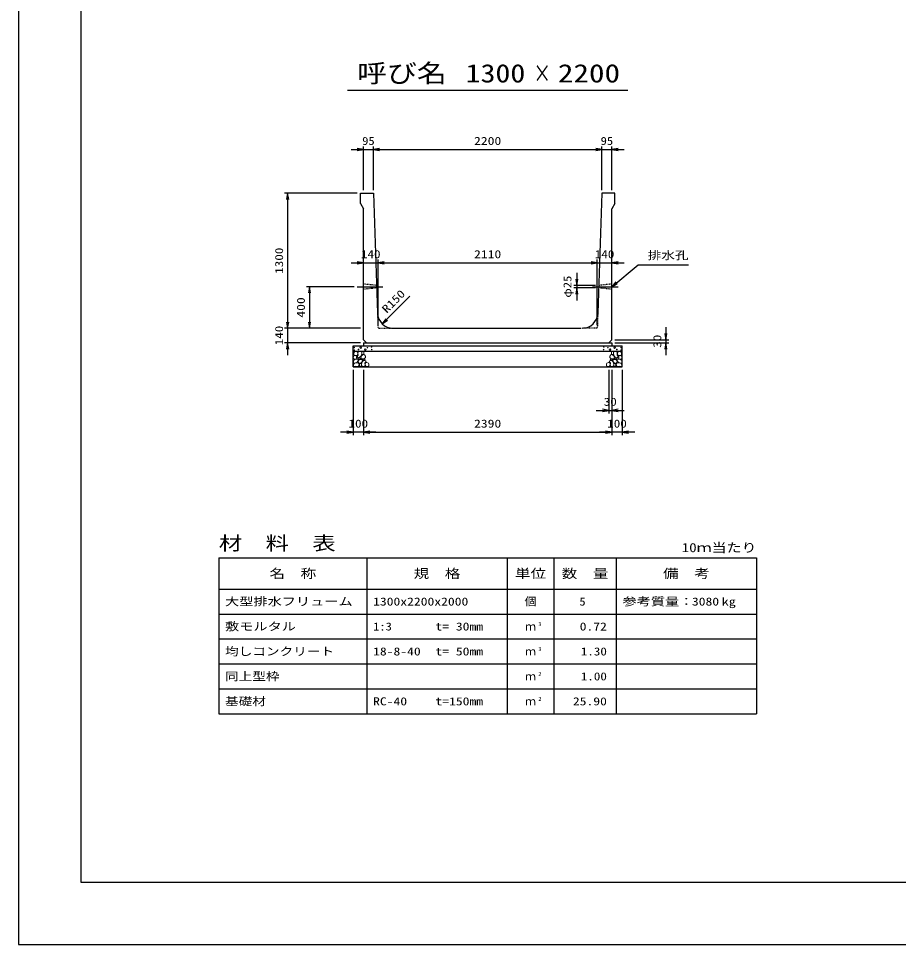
# Model space of a CAD drawing. Units: millimetres at full size. Extents: x 0 to 25230, y 0 to 17820.
# Drawn here: x 0 to 8469, y 0 to 8910 of the extents above; entities that cross this region are included whole.
import ezdxf
from ezdxf.enums import TextEntityAlignment as Align

# ---------------------------------------------------------------- set-up
doc = ezdxf.new("R2010")
doc.units = ezdxf.units.MM
doc.linetypes.add('CHAIN', pattern=[18.5, 12, -1.5, 3.5, -1.5])
doc.linetypes.add('DASHED_SPACED', pattern=[12, 6, -6])
for name, color, linetype, lineweight in [('0_2', 7, 'Continuous', 25), ('D-BMK', 2, 'CHAIN', 25), ('D-DCR-HCHn', 4, 'Continuous', 9), ('D-MTR-FRAM', 7, 'Continuous', 25), ('D-MTR-LINE', 7, 'Continuous', 25), ('D-STR-DIM', 7, 'Continuous', 25), ('D-STR-STRn', 1, 'Continuous', 25), ('D-TTL', 2, 'Continuous', 25), ('D-TTL-TXT', 7, 'Continuous', 25)]:
    doc.layers.add(name, color=color, linetype=linetype, lineweight=lineweight)
doc.layers.add('D-MTR', color=7, linetype='Continuous')
doc.layers.add('D-MTR-TXT', color=7, linetype='Continuous')
doc.styles.add('ＭＳ ゴシック', font='')
doc.styles.get('ＭＳ ゴシック').set_extended_font_data('MS Gothic')

# ---------------------------------------------------------------- blocks, each defined once
blk = doc.blocks.new('open_arrow')
at = {"color": 0, "linetype": 'Continuous', "lineweight": -2}
blk.add_lwpolyline([(7.5, 1.25), (0, 0), (7.5, -1.25)], dxfattribs=at)

msp = doc.modelspace()

# ---------------------------------------------------------------- linework, layer by layer
at = {"layer": '0_2'}
for p, q in [((3230, 6329.663), (2770, 6329.663)), ((2800, 6329.663), (2800, 5929.663)), ((3290, 5929.663), (2770, 5929.663))]:
    msp.add_line(p, q, dxfattribs=at)
at = {"layer": 'D-BMK'}
for p, q in [((3260, 6329.663), (3506.154, 6329.663)), ((5523.846, 6329.663), (5770, 6329.663))]:
    msp.add_line(p, q, dxfattribs=at)
at = {"layer": 'D-DCR-HCHn'}
for points in [[(3258.399, 5703.358), (3242.796, 5706.825), (3228.928, 5699.891), (3227.194, 5684.289), (3230.661, 5672.154), (3247.997, 5666.953), (3260.132, 5666.953), (3265.333, 5675.621), (3265.333, 5694.69)], [(3272.267, 5705.092), (3267.067, 5689.49), (3268.8, 5672.154), (3256.665, 5653.084), (3272.267, 5644.416), (3289.603, 5653.084), (3300.005, 5666.953), (3303.472, 5689.49), (3300.005, 5701.625), (3289.603, 5706.825)], [(3305.206, 5701.625), (3305.206, 5680.822), (3313.874, 5675.621), (3322.542, 5680.822), (3324.275, 5692.957), (3322.542, 5703.358), (3310.407, 5706.825)], [(5724.794, 5701.625), (5724.794, 5680.822), (5716.126, 5675.621), (5707.458, 5680.822), (5705.725, 5692.957), (5707.458, 5703.358), (5719.593, 5706.825)], [(5757.733, 5705.092), (5762.933, 5689.49), (5761.2, 5672.154), (5773.335, 5653.084), (5757.733, 5644.416), (5740.397, 5653.084), (5729.995, 5666.953), (5726.528, 5689.49), (5729.995, 5701.625), (5740.397, 5706.825)], [(5771.601, 5703.358), (5787.204, 5706.825), (5801.072, 5699.891), (5802.806, 5684.289), (5799.339, 5672.154), (5782.003, 5666.953), (5769.868, 5666.953), (5764.667, 5675.621), (5764.667, 5694.69)], [(3225.46, 5660.018), (3220.26, 5644.416), (3227.194, 5634.015), (3244.53, 5632.281), (3256.366, 5637.362), (3251.464, 5649.617), (3254.932, 5656.551), (3247.997, 5663.486), (3237.596, 5666.953)], [(3258.366, 5602.419), (3271.208, 5621.681), (3269.603, 5626.497), (3251.946, 5631.312), (3235.894, 5629.707), (3224.658, 5620.076), (3223.052, 5608.84), (3224.658, 5597.604), (3237.499, 5594.393)], [(3275.735, 5644.416), (3267.067, 5637.482), (3270.534, 5632.281), (3282.669, 5632.281), (3287.87, 5634.015), (3291.337, 5640.949), (3286.136, 5646.15)], [(3303.311, 5602.419), (3311.337, 5621.681), (3304.916, 5629.707), (3285.654, 5629.707), (3277.628, 5626.497), (3269.603, 5615.261), (3269.603, 5605.63), (3277.628, 5592.788), (3287.259, 5591.183)], [(3301.739, 5663.486), (3293.071, 5642.683), (3300.005, 5634.015), (3320.808, 5634.015), (3329.476, 5637.482), (3338.144, 5649.617), (3338.144, 5660.018), (3329.476, 5673.887), (3319.074, 5675.621)], [(3330.599, 5563.895), (3335.415, 5578.342), (3333.81, 5594.393), (3345.046, 5612.05), (3330.599, 5620.076), (3314.548, 5612.05), (3304.916, 5599.209), (3301.706, 5578.342), (3304.916, 5567.105), (3314.548, 5562.29)], [(3327.389, 5620.076), (3335.415, 5626.497), (3332.204, 5631.312), (3320.968, 5631.312), (3316.153, 5629.707), (3312.942, 5623.287), (3317.758, 5618.471)], [(5699.401, 5563.895), (5694.585, 5578.342), (5696.19, 5594.393), (5684.954, 5612.05), (5699.401, 5620.076), (5715.452, 5612.05), (5725.084, 5599.209), (5728.294, 5578.342), (5725.084, 5567.105), (5715.452, 5562.29)], [(5728.261, 5663.486), (5736.929, 5642.683), (5729.995, 5634.015), (5709.192, 5634.015), (5700.524, 5637.482), (5691.856, 5649.617), (5691.856, 5660.018), (5700.524, 5673.887), (5710.926, 5675.621)], [(5702.611, 5620.076), (5694.585, 5626.497), (5697.796, 5631.312), (5709.032, 5631.312), (5713.847, 5629.707), (5717.058, 5623.287), (5712.242, 5618.471)], [(5726.689, 5602.419), (5718.663, 5621.681), (5725.084, 5629.707), (5744.346, 5629.707), (5752.372, 5626.497), (5760.397, 5615.261), (5760.397, 5605.63), (5752.372, 5592.788), (5742.741, 5591.183)], [(5754.265, 5644.416), (5762.933, 5637.482), (5759.466, 5632.281), (5747.331, 5632.281), (5742.13, 5634.015), (5738.663, 5640.949), (5743.864, 5646.15)], [(5771.634, 5602.419), (5758.792, 5621.681), (5760.397, 5626.497), (5778.054, 5631.312), (5794.106, 5629.707), (5805.342, 5620.076), (5806.948, 5608.84), (5805.342, 5597.604), (5792.501, 5594.393)], [(5804.54, 5660.018), (5809.74, 5644.416), (5802.806, 5634.015), (5785.47, 5632.281), (5773.634, 5637.362), (5778.536, 5649.617), (5775.068, 5656.551), (5782.003, 5663.486), (5792.404, 5666.953)], [(3264.787, 5562.29), (3276.023, 5567.105), (3279.234, 5583.157), (3272.813, 5594.393), (3261.577, 5597.604), (3247.13, 5595.999), (3231.078, 5589.578), (3223.052, 5579.947), (3223.052, 5568.711), (3227.868, 5562.29), (3247.13, 5563.895)], [(3300.101, 5567.105), (3300.101, 5586.367), (3292.075, 5591.183), (3284.049, 5586.367), (3282.444, 5575.131), (3284.049, 5565.5), (3295.285, 5562.29)], [(3343.441, 5565.5), (3357.887, 5562.29), (3370.729, 5568.711), (3372.334, 5583.157), (3369.124, 5594.393), (3353.072, 5599.209), (3341.836, 5599.209), (3337.02, 5591.183), (3337.02, 5573.526)], [(5686.559, 5565.5), (5672.113, 5562.29), (5659.271, 5568.711), (5657.666, 5583.157), (5660.876, 5594.393), (5676.928, 5599.209), (5688.164, 5599.209), (5692.98, 5591.183), (5692.98, 5573.526)], [(5729.899, 5567.105), (5729.899, 5586.367), (5737.925, 5591.183), (5745.951, 5586.367), (5747.556, 5575.131), (5745.951, 5565.5), (5734.715, 5562.29)], [(5765.213, 5562.29), (5753.977, 5567.105), (5750.766, 5583.157), (5757.187, 5594.393), (5768.423, 5597.604), (5782.87, 5595.999), (5798.922, 5589.578), (5806.948, 5579.947), (5806.948, 5568.711), (5802.132, 5562.29), (5782.87, 5563.895)]]:
    msp.add_lwpolyline(points, close=True, dxfattribs=at)
for centre, radius in [((3230.727, 5743.618), 3), ((3231.869, 5718.573), 3), ((3272.292, 5725.414), 3), ((3293.336, 5743.618), 7.5), ((3336.664, 5724.623), 7.5), ((3357.708, 5742.827), 3), ((3398.131, 5749.669), 3), ((3399.273, 5724.623), 3), ((5630.727, 5724.623), 3), ((5631.869, 5749.669), 3), ((5672.292, 5742.827), 3), ((5693.336, 5724.623), 7.5), ((5736.664, 5743.618), 7.5), ((5757.708, 5725.414), 3), ((5798.131, 5718.573), 3), ((5799.273, 5743.618), 3)]:
    msp.add_circle(centre, radius, dxfattribs=at)
at = {"layer": 'D-MTR-FRAM'}
for p, q in [((1927.5, 3719.663), (7102.5, 3719.663)), ((1927.5, 3719.663), (1927.5, 2219.663)), ((7102.5, 3719.663), (7102.5, 2219.663)), ((1927.5, 2219.663), (7102.5, 2219.663))]:
    msp.add_line(p, q, dxfattribs=at)
at = {"layer": 'D-MTR-LINE'}
for p, q in [((3352.5, 3719.663), (3352.5, 2219.663)), ((4702.5, 3719.663), (4702.5, 2219.663)), ((5152.5, 3719.663), (5152.5, 2219.663)), ((5752.5, 3719.663), (5752.5, 2219.663)), ((1927.5, 3419.663), (7102.5, 3419.663)), ((1927.5, 3179.663), (7102.5, 3179.663)), ((1927.5, 2939.663), (7102.5, 2939.663)), ((1927.5, 2699.663), (7102.5, 2699.663)), ((1927.5, 2459.663), (7102.5, 2459.663))]:
    msp.add_line(p, q, dxfattribs=at)
at = {"layer": 'D-STR-DIM'}
for p, q in [((3320, 7259.663), (3320, 7679.663)), ((3415, 7259.663), (3415, 7679.663)), ((3415, 7259.663), (3415, 7679.663)), ((5615, 7259.663), (5615, 7679.663)), ((5615, 7259.663), (5615, 7679.663)), ((5710, 7259.663), (5710, 7679.663)), ((3200, 7649.663), (3535, 7649.663)), ((3415, 7649.663), (5615, 7649.663)), ((5495, 7649.663), (5830, 7649.663)), ((3260, 7229.663), (2560, 7229.663)), ((2590, 7229.663), (2590, 5929.663)), ((3200, 6559.663), (3580, 6559.663)), ((3460, 5959.663), (3460, 6589.663)), ((3460, 5959.663), (3460, 6589.663)), ((3460, 6559.663), (5570, 6559.663)), ((5450, 6559.663), (5830, 6559.663)), ((5570, 5959.663), (5570, 6589.663)), ((5570, 5959.663), (5570, 6589.663)), ((5373.846, 6462.163), (5373.846, 6197.163)), ((5554.279, 6342.163), (5343.846, 6342.163)), ((5553.413, 6317.163), (5343.846, 6317.163)), ((3500.682, 5971.778), (3765.847, 6236.943)), ((2590, 6049.663), (2590, 5669.663)), ((3290, 5929.663), (2560, 5929.663)), ((3290, 5929.663), (2560, 5929.663)), ((6230, 5939.663), (6230, 5669.663)), ((5740, 5819.663), (6260, 5819.663)), ((3290, 5789.663), (2560, 5789.663)), ((5740, 5789.663), (6260, 5789.663)), ((3220, 5529.663), (3220, 4899.663)), ((3320, 5529.663), (3320, 4899.663)), ((3320, 5529.663), (3320, 4899.663)), ((5680, 5529.663), (5680, 5109.663)), ((5710, 5529.663), (5710, 4899.663)), ((5710, 5529.663), (5710, 4899.663)), ((5710, 5529.663), (5710, 5109.663)), ((5810, 5529.663), (5810, 4899.663)), ((5560, 5139.663), (5830, 5139.663)), ((3440, 4929.663), (3100, 4929.663)), ((3320, 4929.663), (5710, 4929.663)), ((5930, 4929.663), (5590, 4929.663))]:
    msp.add_line(p, q, dxfattribs=at)
msp.add_lwpolyline([(5710, 6329.663), (5965, 6539.663), (6025, 6539.663), (6449.416, 6539.663)], dxfattribs=at)
at = {"layer": 'D-STR-STRn'}
for p, q in [((3290, 7229.663), (3415, 7229.663)), ((3290, 7129.663), (3290, 7229.663)), ((3415, 7229.663), (3454.987, 6074.474)), ((5615, 7229.663), (5575.013, 6074.474)), ((5740, 7229.663), (5615, 7229.663)), ((5740, 7129.663), (5740, 7229.663)), ((3290, 7129.663), (3320, 7079.663)), ((5740, 7129.663), (5710, 7079.663)), ((3320, 5819.663), (3320, 7079.663)), ((5710, 5819.663), (5710, 7079.663)), ((3604.898, 5929.663), (5413.66, 5929.663)), ((3320, 5819.663), (3350, 5789.663)), ((5710, 5819.663), (5680, 5789.663)), ((3220, 5559.663), (3220, 5759.663)), ((3220, 5759.663), (5810, 5759.663)), ((3220, 5709.663), (5810, 5709.663)), ((3320, 5789.663), (5710, 5789.663)), ((3320, 5789.663), (3320, 5759.663)), ((5710, 5789.663), (5710, 5759.663)), ((5810, 5559.663), (5810, 5759.663)), ((3220, 5559.663), (5810, 5559.663))]:
    msp.add_line(p, q, dxfattribs=at)
at = {"layer": 'D-STR-STRn', "color": 2, "linetype": 'DASHED_SPACED'}
for p, q in [((3445.721, 6342.163), (3320, 6354.663)), ((5710, 6354.663), (5584.279, 6342.163)), ((3446.587, 6317.163), (3320, 6304.663)), ((5710, 6304.663), (5583.413, 6317.163)), ((3454.987, 6074.474), (3460, 5929.663)), ((5575.013, 6074.474), (5570, 5929.663)), ((3460, 5929.663), (3604.898, 5929.663)), ((5570, 5929.663), (5425.102, 5929.663))]:
    msp.add_line(p, q, dxfattribs=at)
at = {"layer": 'D-STR-STRn'}
for centre, start, end in [((3604.898, 6079.663), 181.98252, 270), ((5425.102, 6079.663), 270, 358.01748)]:
    msp.add_arc(centre, 150, start, end, dxfattribs=at)
at = {"layer": 'D-TTL'}
for points in [[(0, 0), (25230, 0), (25230, 17820), (0, 17820)], [(600, 600), (24630, 600), (24630, 17220), (600, 17220)]]:
    msp.add_lwpolyline(points, close=True, dxfattribs=at)
at = {"layer": 'D-TTL-TXT'}
msp.add_line((3165, 8219.663), (5865, 8219.663), dxfattribs=at)

# ---------------------------------------------------------------- block references
at = {"layer": '0_2', "xscale": 8, "yscale": 8}
for p, rotation in [((2800, 6329.663), 270), ((2800, 5929.663), 90)]:
    msp.add_blockref('open_arrow', p, dxfattribs=dict(at, rotation=rotation))
at = {"layer": 'D-STR-DIM', "xscale": 8, "yscale": 8}
for p, rotation in [((3320, 7649.663), 180), ((5615, 7649.663), 180), ((5615, 7649.663), 180), ((2590, 7229.663), 270), ((3320, 6559.663), 180), ((5570, 6559.663), 180), ((5570, 6559.663), 180), ((5373.846, 6342.163), 90), ((5710, 6329.663), 39.5), ((5373.846, 6317.163), 270), ((2590, 5929.663), 90), ((2590, 5929.663), 90), ((3500.682, 5971.778), 45), ((6230, 5819.663), 90), ((2590, 5789.663), 270), ((6230, 5789.663), 270), ((5680, 5139.663), 180), ((3220, 4929.663), 180), ((5710, 4929.663), 180), ((5710, 4929.663), 180)]:
    msp.add_blockref('open_arrow', p, dxfattribs=dict(at, rotation=rotation))
for p in [(3415, 7649.663), (3415, 7649.663), (5710, 7649.663), (3460, 6559.663), (3460, 6559.663), (5710, 6559.663), (5710, 5139.663), (3320, 4929.663), (3320, 4929.663), (5810, 4929.663)]:
    msp.add_blockref('open_arrow', p, dxfattribs=at)

# ---------------------------------------------------------------- texts
at = {"layer": '0_2', "style": 'ＭＳ ゴシック', "width": 1.25}
msp.add_text('400', height=76.98, rotation=90, dxfattribs=at).set_placement((2717.5, 6129.663), align=Align.MIDDLE_CENTER)
at = {"layer": 'D-MTR', "style": 'ＭＳ ゴシック', "width": 1.25}
msp.add_text('材\u3000料\u3000表', height=132, dxfattribs=at).set_placement((1927.5, 3755.663), align=Align.BOTTOM_LEFT)
at = {"layer": 'D-MTR', "style": 'ＭＳ ゴシック', "width": 1.2}
msp.add_text('10ｍ当たり', height=87.98, dxfattribs=at).set_placement((7102.5, 3748.663), align=Align.BOTTOM_RIGHT)
at = {"layer": 'D-MTR-TXT', "style": 'ＭＳ ゴシック'}
for s, height, width, p in [('名\u3000称', 87.98, 1.25, (2640, 3569.663)), ('規\u3000格', 87.98, 1.25, (4027.5, 3569.663)), ('単位', 87.98, 1.25, (4927.5, 3569.663)), ('数\u3000量', 87.98, 1.25, (5452.5, 3569.663)), ('備\u3000考', 87.98, 1.25, (6427.5, 3569.663)), ('個', 76.98, 1.1, (4927.5, 3299.663))]:
    msp.add_text(s, height=height, dxfattribs=dict(at, width=width)).set_placement(p, align=Align.MIDDLE_CENTER)
for s, width, p in [('大型排水フリューム', 1.3, (1987.5, 3299.663)), ('1300x2200x2000', 1.25, (3412.5, 3299.663)), ('参考質量：    kg', 1.3, (5812.5, 3299.663)), ('敷モルタル', 1.3, (1987.5, 3059.663)), ('1:3', 1.15, (3412.5, 3059.663)), ('t= 30mm', 1.25, (4012.5, 3059.663)), ('均しコンクリート', 1.25, (1987.5, 2819.663)), ('18-8-40', 1.25, (3412.5, 2819.663)), ('t= 50mm', 1.25, (4012.5, 2819.663)), ('同上型枠', 1.25, (1987.5, 2579.663)), ('基礎材', 1.25, (1987.5, 2339.663)), ('RC-40', 1.25, (3412.5, 2339.663)), ('t=150mm', 1.25, (4012.5, 2339.663))]:
    msp.add_text(s, height=76.98, dxfattribs=dict(at, width=width)).set_placement(p, align=Align.MIDDLE_LEFT)
for s, width, p in [('5', 1.15, (5457.83, 3299.663)), ('3080', 1.25, (6742.5, 3299.663)), ('0.72', 1.25, (5662.5, 3059.663)), ('1.30', 1.2, (5662.5, 2819.663)), ('1.00', 1.2, (5662.5, 2579.663)), ('25.90', 1.25, (5662.5, 2339.663))]:
    msp.add_text(s, height=76.98, dxfattribs=dict(at, width=width)).set_placement(p, align=Align.MIDDLE_RIGHT)
for p in [(4927.5, 3059.663), (4927.5, 2819.663), (4927.5, 2579.663), (4927.5, 2339.663)]:
    msp.add_text('ｍ', height=76.98, dxfattribs=at).set_placement(p, align=Align.MIDDLE_CENTER)
at = {"layer": 'D-MTR-TXT', "style": 'ＭＳ ゴシック', "width": 1.15}
for s, p in [('3', (5002.5, 3052.663)), ('3', (5002.5, 2812.663)), ('2', (5002.5, 2572.663)), ('2', (5002.5, 2332.663))]:
    msp.add_text(s, height=38.49, dxfattribs=at).set_placement(p, align=Align.BOTTOM_LEFT)
at = {"layer": 'D-STR-DIM', "style": 'ＭＳ ゴシック'}
for s, width, p in [('95', 1.15, (3367.5, 7732.163)), ('2200', 1.25, (4515, 7732.163)), ('95', 1.15, (5662.5, 7732.163)), ('140', 1.2, (3390, 6642.163)), ('2110', 1.25, (4515, 6642.163)), ('140', 1.2, (5640, 6642.163)), ('30', 1.2, (5695, 5222.163)), ('100', 1.2, (3270, 5012.163)), ('2390', 1.25, (4515, 5012.163)), ('100', 1.2, (5760, 5012.163))]:
    msp.add_text(s, height=76.98, dxfattribs=dict(at, width=width)).set_placement(p, align=Align.MIDDLE_CENTER)
for s, width, p in [('1300', 1.2, (2507.5, 6579.663)), ('φ25', 1.15, (5282.818, 6329.663)), ('140', 1.2, (2507.5, 5859.663)), ('30', 1.2, (6147.5, 5804.663))]:
    msp.add_text(s, height=76.98, rotation=90, dxfattribs=dict(at, width=width)).set_placement(p, align=Align.MIDDLE_CENTER)
at = {"layer": 'D-STR-DIM', "style": 'ＭＳ ゴシック', "width": 1.25}
msp.add_text('排水孔', height=76.98, dxfattribs=at).set_placement((6055, 6569.663), align=Align.BOTTOM_LEFT)
msp.add_text('R150', height=76.98, rotation=45, dxfattribs=at).set_placement((3559.092, 6052.815), align=Align.BOTTOM_LEFT)
at = {"layer": 'D-TTL-TXT', "style": 'ＭＳ ゴシック'}
for s, width, p in [('呼び名', 1.2, (3690, 8242.163)), ('1300', 1.2, (4590, 8242.163)), ('2200', 1.25, (5490, 8242.163)), ('×', 0.7, (5040, 8242.163))]:
    msp.add_text(s, height=176, dxfattribs=dict(at, width=width)).set_placement(p, align=Align.BOTTOM_CENTER)

doc.saveas('drawing.dxf')
